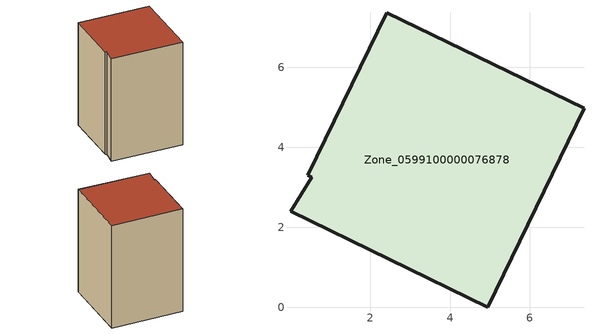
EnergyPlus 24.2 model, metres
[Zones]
Zone_0599100000076878
 floor ground (C_G): 0.54,3.26 0.45,3.31 2.41,7.37 7.35,4.98 4.94,0 0.01,2.41 z0
 wall outside (C_F): 0.01,2.41 4.94,0 7.35,4.98 2.41,7.37 0.45,3.31 0.54,3.26 0.01,2.41 z0:8.3
 roof outside (C_R): 0.45,3.31 0.54,3.26 0.01,2.41 4.94,0 7.35,4.98 2.41,7.37 z8.3
[BUILDING]
Pand.0599100000076878: North Axis=0; Terrain=City; Loads Convergence Tolerance Value=0.04; Temperature Convergence Tolerance Value=0.4; Solar Distribution=FullExterior; Maximum Number of Warmup Days=25; Minimum Number of Warmup Days=1
[Site:Location]
Rotterdam.The.Hague.AP_ZH_NLD Design_Conditions: Latitude=51.96; Longitude=4.45; Time Zone=1; Elevation=-4.5
[SITE:GROUNDTEMPERATURE:BUILDINGSURFACE]
18, 18, 18, 18, 18, 18, 18, 18, 18, 18, 18, 18
[MATERIAL] Thermal Absorptance=0.9; Solar Absorptance=0.7; Visible Absorptance=0.7
Name | Roughness | Thickness | Conductivity | Density | Specific Heat
G.TC.1946 | MediumSmooth | 0.15 | 1 | 540 | 1210
F.TC.1946 | Rough | 0.3 | 0.857143 | 1920 | 840
R.TC.1946 | MediumRough | 0.2 | 0.909091 | 1500 | 1000
[CONSTRUCTION]
C_G: G.TC.1946
C_F: F.TC.1946
C_R: R.TC.1946
[ZONE]
Zone_0599100000076878: Type=1; Multiplier=1; Ceiling Height=Autocalculate; Volume=Autocalculate; Floor Area=autocalculate; Part of Total Floor Area=Yes
[ZONEINFILTRATION:DESIGNFLOWRATE]
Infil_Zone_0599100000076878: Zone or ZoneList or Space or SpaceList=Zone_0599100000076878; Schedule=AlwaysOn; Design Flow Rate Calculation Method=Flow/Area; Flow Rate per Floor Area=0.003; Constant Term Coefficient=1; Temperature Term Coefficient=0; Velocity Term Coefficient=0; Velocity Squared Term Coefficient=0
[HVACTEMPLATE:ZONE:IDEALLOADSAIRSYSTEM]
Zone_0599100000076878: Maximum Heating Supply Air Temperature=50; Minimum Cooling Supply Air Temperature=13; Maximum Heating Supply Air Humidity Ratio=0.0156; Minimum Cooling Supply Air Humidity Ratio=0.0077; Heating Limit=NoLimit; Cooling Limit=NoLimit; Dehumidification Control Type=ConstantSensibleHeatRatio; Cooling Sensible Heat Ratio=0.7; Dehumidification Setpoint=60; Humidification Control Type=None; Humidification Setpoint=30; Outdoor Air Method=None; Outdoor Air Flow Rate per Person=0.00944; Outdoor Air Flow Rate per Zone Floor Area=0; Outdoor Air Flow Rate per Zone=0; Demand Controlled Ventilation Type=None; Outdoor Air Economizer Type=NoEconomizer; Heat Recovery Type=None; Sensible Heat Recovery Effectiveness=0.7; Latent Heat Recovery Effectiveness=0.65
[ZONECONTROL:THERMOSTAT]
ThermostatControl_Zone_0599100000076878: Zone or ZoneList=Zone_0599100000076878; Control Type Schedule=DualSetpointControlType; Control 1=Thermostat_Zone_0599100000076878; Temperature Difference Between Cutout And Setpoint=0
[THERMOSTATSETPOINT:DUALSETPOINT]
Thermostat_Zone_0599100000076878: Heating Setpoint Temperature Schedule=HeatingSetpoint_Zone_0599100000076878; Cooling Setpoint Temperature Schedule=CoolingSetpoint_Zone_0599100000076878
[SCHEDULE:COMPACT]
HeatingSetpoint_Zone_0599100000076878: Through: 12/31, For: AllDays, Until: 24:00, 21
CoolingSetpoint_Zone_0599100000076878: Through: 12/31, For: AllDays, Until: 24:00, 24
DualSetpointControlType: Through: 12/31, For: AllDays, Until: 24:00, 4
AlwaysOn: Through: 12/31, For: AllDays, Until: 24:00, 1
